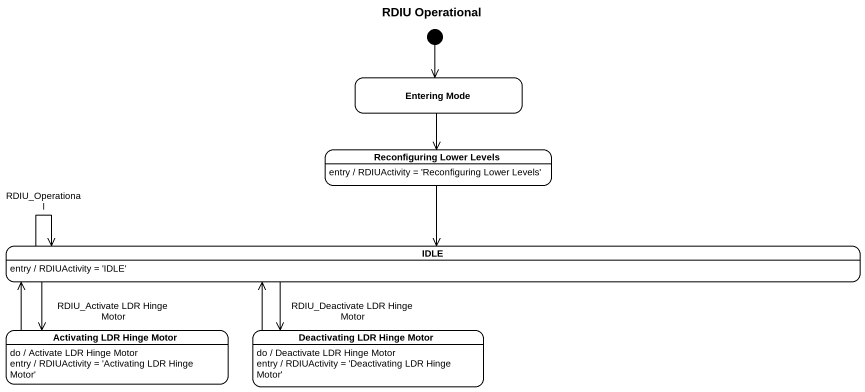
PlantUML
@startuml
title RDIU Operational
hide empty description
state "Entering Mode" as Entering_Mode
state "Reconfiguring Lower Levels" as Reconfiguring_Lower_Levels
Reconfiguring_Lower_Levels : entry / RDIUActivity = 'Reconfiguring Lower Levels'
state IDLE
IDLE : entry / RDIUActivity = 'IDLE'
state "Activating LDR Hinge Motor" as Activating_LDR_Hinge_Motor
Activating_LDR_Hinge_Motor : do / Activate LDR Hinge Motor
Activating_LDR_Hinge_Motor : entry / RDIUActivity = 'Activating LDR Hinge Motor'
state "Deactivating LDR Hinge Motor" as Deactivating_LDR_Hinge_Motor
Deactivating_LDR_Hinge_Motor : do / Deactivate LDR Hinge Motor
Deactivating_LDR_Hinge_Motor : entry / RDIUActivity = 'Deactivating LDR Hinge Motor'
[*] --> Entering_Mode
Entering_Mode --> Reconfiguring_Lower_Levels
Reconfiguring_Lower_Levels --> IDLE
IDLE --> IDLE : RDIU_Operational
IDLE -left-> Activating_LDR_Hinge_Motor : RDIU_Activate LDR Hinge Motor
IDLE --> Deactivating_LDR_Hinge_Motor : RDIU_Deactivate LDR Hinge Motor
Activating_LDR_Hinge_Motor -right-> IDLE
Deactivating_LDR_Hinge_Motor -up-> IDLE
@enduml
